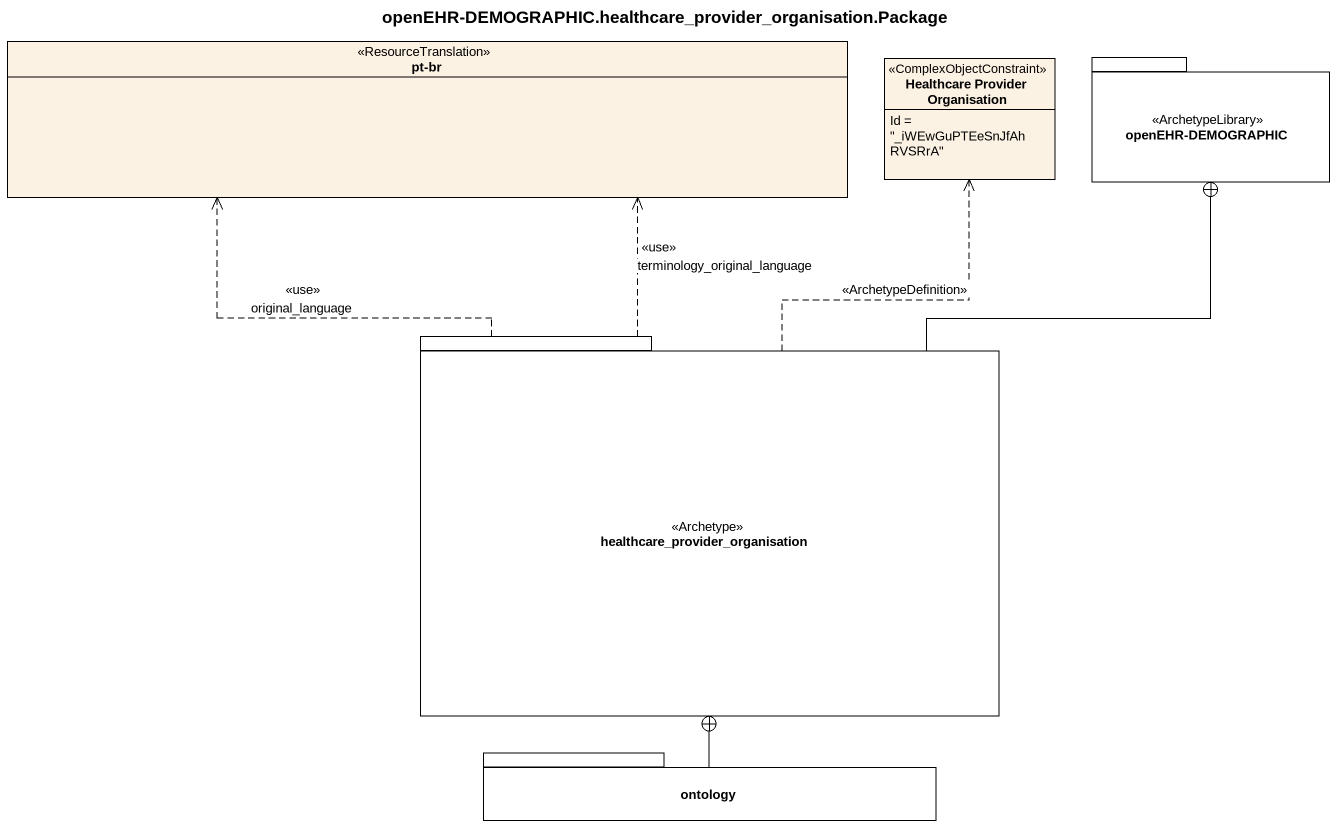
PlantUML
@startuml
title openEHR-DEMOGRAPHIC.healthcare_provider_organisation.Package
hide circle
hide empty members
enum "pt-br" as pt_br <<ResourceTranslation>>
class "Healthcare Provider Organisation" as Healthcare_Provider <<ComplexObjectConstraint>> {
  Id = "_iWEwGuPTEeSnJfAhRVSRrA"
}
package "openEHR-DEMOGRAPHIC" as openEHR_DEMOGRAPHIC <<ArchetypeLibrary>> {
}
package "healthcare_provider_organisation" as healthcare_provider <<Archetype>> {
}
package ontology {
}
healthcare_provider .up.> pt_br : <<use>>\noriginal_language
healthcare_provider .up.> pt_br : <<use>>\nterminology_original_language
healthcare_provider .up.> Healthcare_Provider : <<ArchetypeDefinition>>
healthcare_provider -up-+ openEHR_DEMOGRAPHIC
ontology -up-+ healthcare_provider
@enduml
